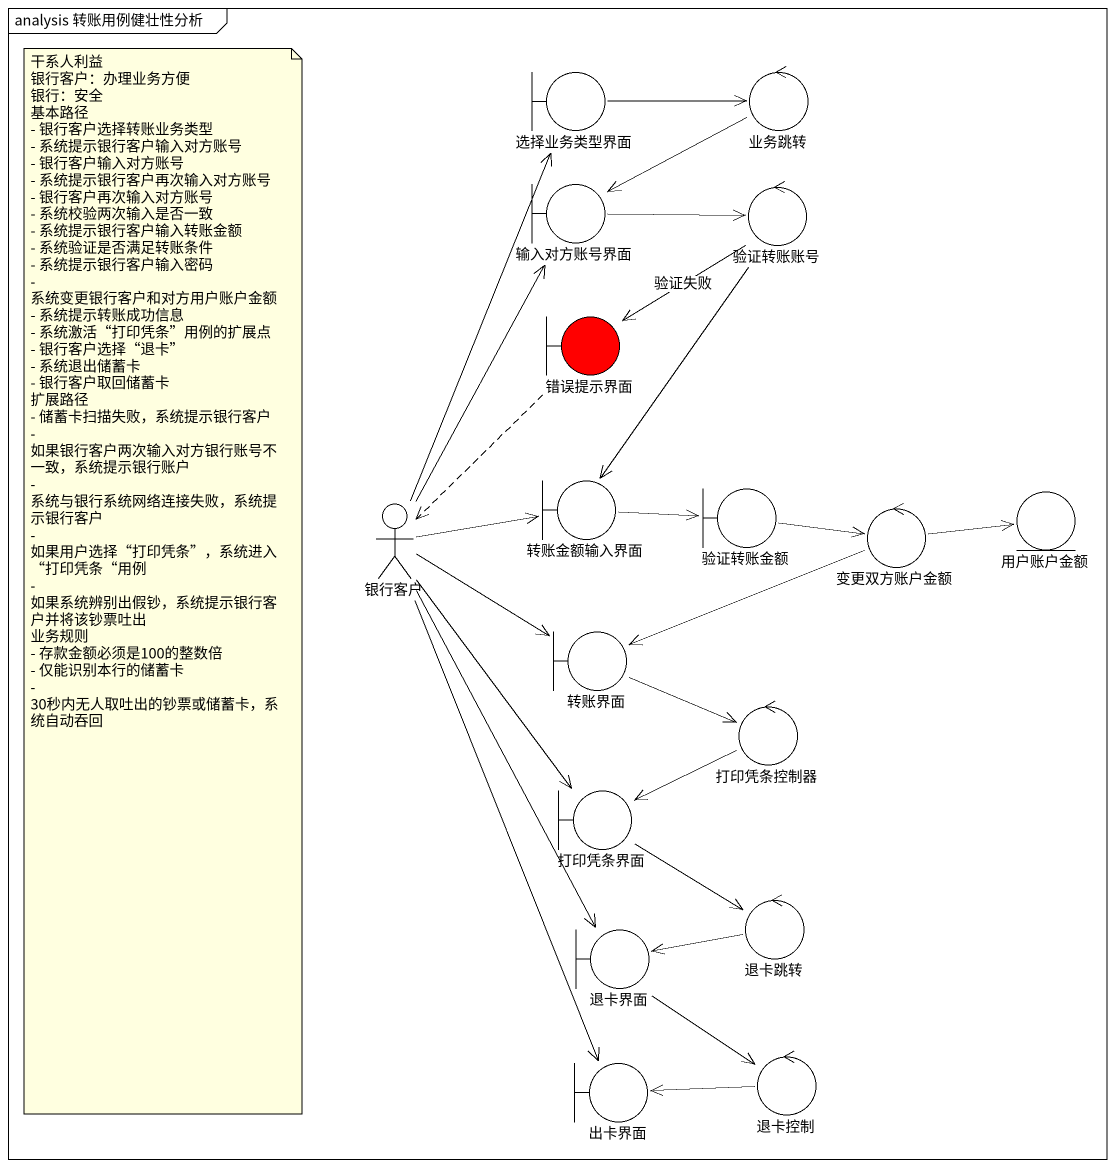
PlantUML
@startuml
mainframe analysis 转账用例健壮性分析
boundary 选择业务类型界面
control 业务跳转
boundary 输入对方账号界面
control 验证转账账号
boundary 错误提示界面 #FF0000
boundary 转账金额输入界面
boundary 验证转账金额
entity 用户账户金额
actor 银行客户
control 变更双方账户金额
boundary 转账界面
control 打印凭条控制器
boundary 打印凭条界面
control 退卡跳转
boundary 退卡界面
boundary 出卡界面
control 退卡控制
选择业务类型界面 -right-> 业务跳转
业务跳转 -left-> 输入对方账号界面
输入对方账号界面 -right-> 验证转账账号
验证转账账号 --> 错误提示界面 : 验证失败
验证转账账号 --> 转账金额输入界面
错误提示界面 ..> 银行客户
转账金额输入界面 -right-> 验证转账金额
验证转账金额 -right-> 变更双方账户金额
银行客户 -up-> 选择业务类型界面
银行客户 -up-> 输入对方账号界面
银行客户 -right-> 转账金额输入界面
银行客户 -right-> 转账界面
银行客户 --> 打印凭条界面
银行客户 --> 退卡界面
银行客户 --> 出卡界面
变更双方账户金额 -right-> 用户账户金额
变更双方账户金额 -left-> 转账界面
转账界面 -right-> 打印凭条控制器
打印凭条控制器 -left-> 打印凭条界面
打印凭条界面 --> 退卡跳转
退卡跳转 -left-> 退卡界面
退卡界面 --> 退卡控制
退卡控制 -left-> 出卡界面
note as N1
  干系人利益
  银行客户：办理业务方便
  银行：安全
  基本路径
  - 银行客户选择转账业务类型
  - 系统提示银行客户输入对方账号
  - 银行客户输入对方账号
  - 系统提示银行客户再次输入对方账号
  - 银行客户再次输入对方账号
  - 系统校验两次输入是否一致
  - 系统提示银行客户输入转账金额
  - 系统验证是否满足转账条件
  - 系统提示银行客户输入密码
  - 系统变更银行客户和对方用户账户金额
  - 系统提示转账成功信息
  - 系统激活“打印凭条”用例的扩展点
  - 银行客户选择“退卡”
  - 系统退出储蓄卡
  - 银行客户取回储蓄卡
  扩展路径
  - 储蓄卡扫描失败，系统提示银行客户
  - 如果银行客户两次输入对方银行账号不一致，系统提示银行账户
  - 系统与银行系统网络连接失败，系统提示银行客户
  - 如果用户选择“打印凭条”，系统进入“打印凭条“用例
  - 如果系统辨别出假钞，系统提示银行客户并将该钞票吐出
  业务规则
  - 存款金额必须是100的整数倍
  - 仅能识别本行的储蓄卡
  - 30秒内无人取吐出的钞票或储蓄卡，系统自动吞回
end note
@enduml
